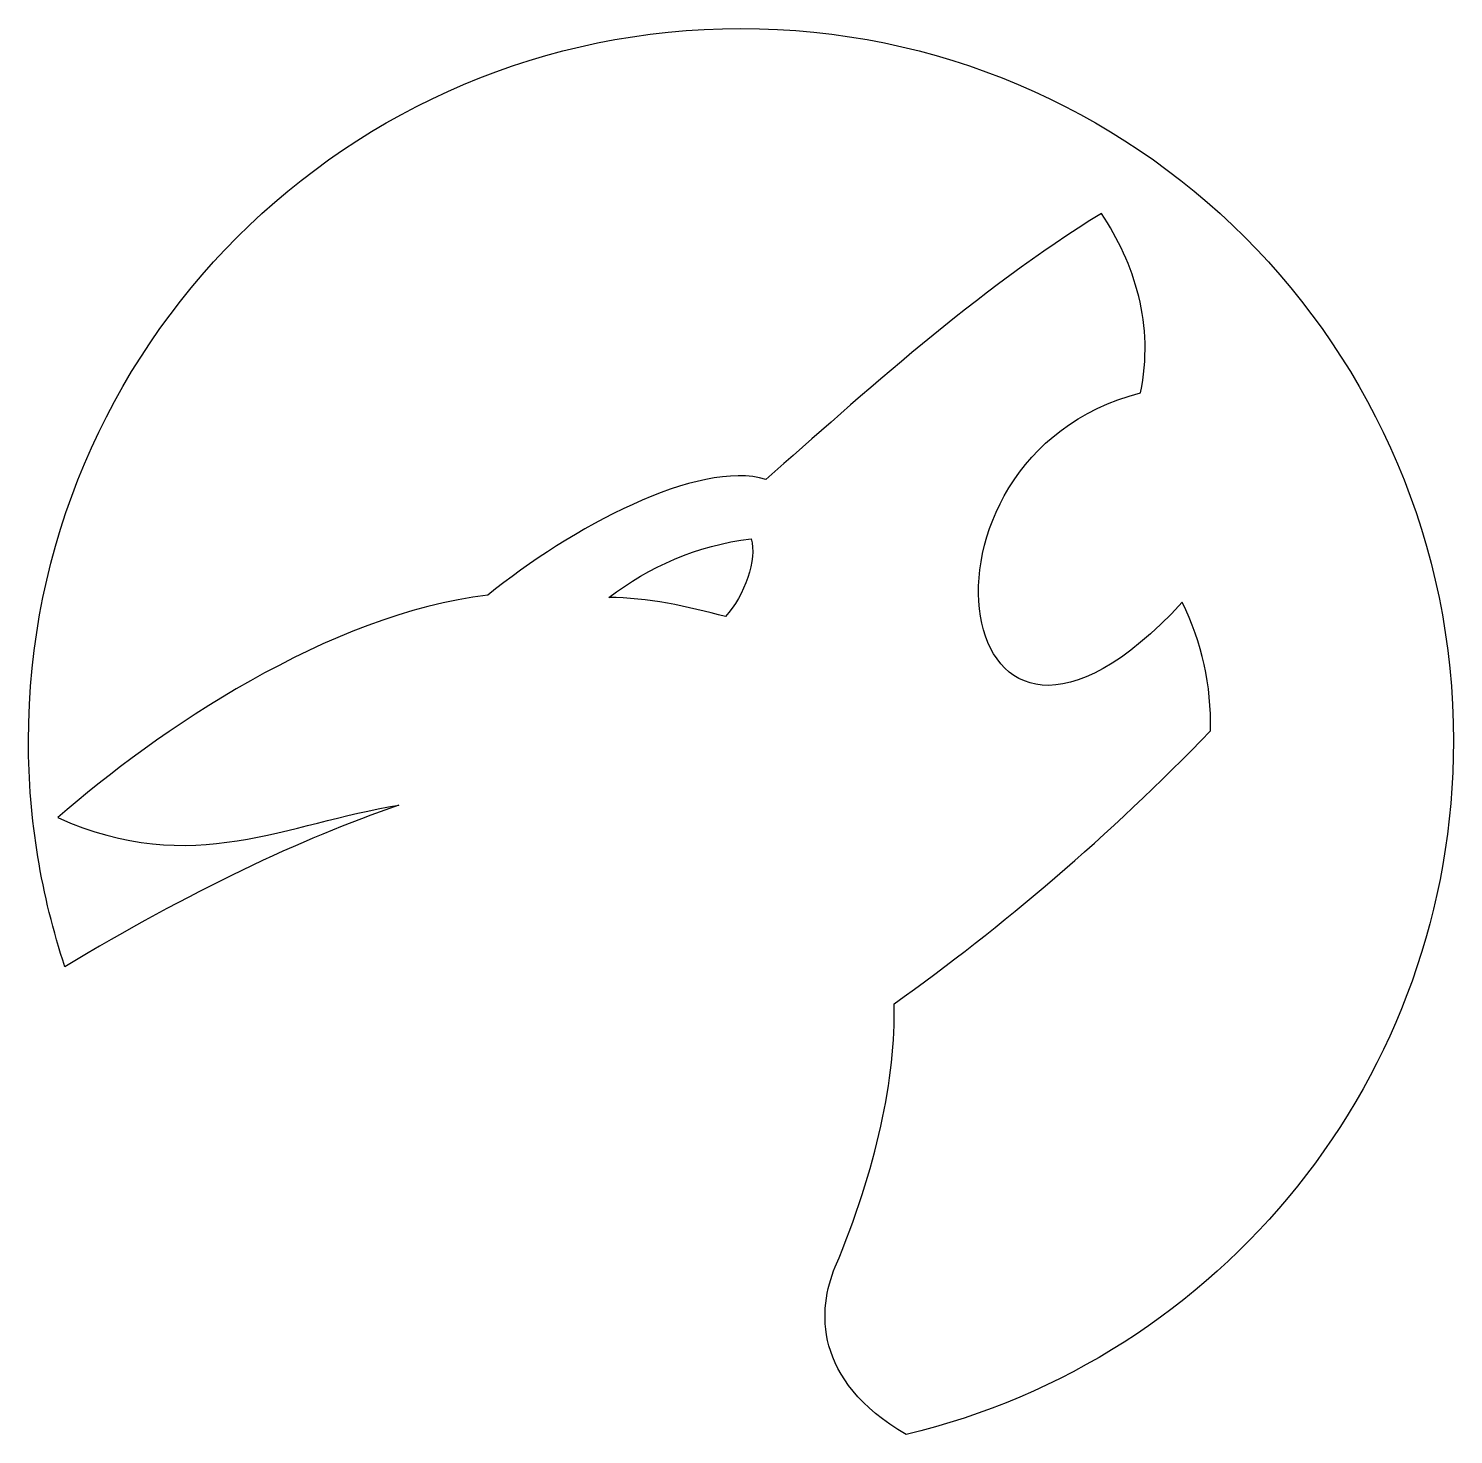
# Model space of a CAD drawing. Header units: centimetres. Extents: x -9.7 to 9.7, y -9.2 to 9.9.
import ezdxf

# ---------------------------------------------------------------- set-up
doc = ezdxf.new("R2010")
doc.units = ezdxf.units.CM
doc.header["$MEASUREMENT"] = 0
doc.layers.add('Layer 1', color=7, linetype='Continuous')

msp = doc.modelspace()

# ---------------------------------------------------------------- linework, layer by layer
at = {"layer": 'Layer 1'}
for points, knots in [([(-0.01843, 9.86334), (-5.36575, 9.86334), (-9.69994, 5.52915), (-9.69994, 0.18183), (-9.69994, 0.18183), (-9.69994, -0.88924), (-9.5257, -1.92007), (-9.20447, -2.88323), (-9.20447, -2.88323), (-7.51126, -1.86264), (-5.99886, -1.14717), (-4.66888, -0.68923), (-4.66888, -0.68923), (-6.17647, -0.926), (-7.46904, -1.68692), (-9.30074, -0.8579), (-9.30074, -0.8579), (-7.97026, 0.31289), (-5.60337, 1.91852), (-3.45913, 2.16377), (-3.45913, 2.16377), (-2.33831, 3.07523), (-0.58694, 4.01756), (0.32144, 3.73579), (0.32144, 3.73579), (1.60723, 4.86897), (3.1881, 6.31196), (4.88085, 7.35169), (4.88085, 7.35169), (5.33066, 6.67042), (5.60293, 5.83617), (5.41061, 4.91126), (5.41061, 4.91126), (2.02157, 4.05926), (2.80918, -1.36873), (5.97853, 2.06745), (5.97853, 2.06745), (6.24621, 1.51657), (6.37533, 0.94304), (6.36205, 0.32018), (6.36205, 0.32018), (4.98421, -1.10636), (3.53806, -2.3375), (2.06353, -3.38664), (2.06353, -3.38664), (2.08318, -4.39825), (1.82718, -5.61796), (1.26234, -6.96303), (1.26234, -6.96303), (1.02472, -7.52892), (0.95325, -8.4982), (2.22693, -9.23884), (2.22693, -9.23884), (6.4918, -8.2263), (9.66431, -4.39273), (9.66431, 0.18182), (9.66431, 0.18182), (9.66431, 5.52914), (5.32881, 9.86329), (-0.01851, 9.86329), (-0.01851, 9.86329), (-0.01851, 9.86329), (-0.01843, 9.86334), (-0.01843, 9.86334)], [0, 0, 0, 0, 0.05882353, 0.05882353, 0.05882353, 0.05882353, 0.11764706, 0.11764706, 0.11764706, 0.11764706, 0.17647059, 0.17647059, 0.17647059, 0.17647059, 0.23529412, 0.23529412, 0.23529412, 0.23529412, 0.29411765, 0.29411765, 0.29411765, 0.29411765, 0.35294118, 0.35294118, 0.35294118, 0.35294118, 0.41176471, 0.41176471, 0.41176471, 0.41176471, 0.47058824, 0.47058824, 0.47058824, 0.47058824, 0.52941176, 0.52941176, 0.52941176, 0.52941176, 0.58823529, 0.58823529, 0.58823529, 0.58823529, 0.64705882, 0.64705882, 0.64705882, 0.64705882, 0.70588235, 0.70588235, 0.70588235, 0.70588235, 0.76470588, 0.76470588, 0.76470588, 0.76470588, 0.82352941, 0.82352941, 0.82352941, 0.82352941, 0.88235294, 0.88235294, 0.88235294, 0.88235294, 1, 1, 1, 1]), ([(0.12123, 2.93198), (-0.63084, 2.83837), (-1.26163, 2.55053), (-1.81192, 2.13214), (-1.81192, 2.13214), (-1.3024, 2.13366), (-0.73191, 2.01061), (-0.23062, 1.87255), (-0.23062, 1.87255), (0.03116, 2.15499), (0.20101, 2.6535), (0.12127, 2.93202), (0.12127, 2.93202), (0.12127, 2.93202), (0.12123, 2.93198), (0.12123, 2.93198)], [0, 0, 0, 0, 0.2, 0.2, 0.2, 0.2, 0.4, 0.4, 0.4, 0.4, 0.6, 0.6, 0.6, 0.6, 1, 1, 1, 1])]:
    msp.add_open_spline(points, degree=3, knots=knots, dxfattribs=at)

doc.saveas('drawing.dxf')
